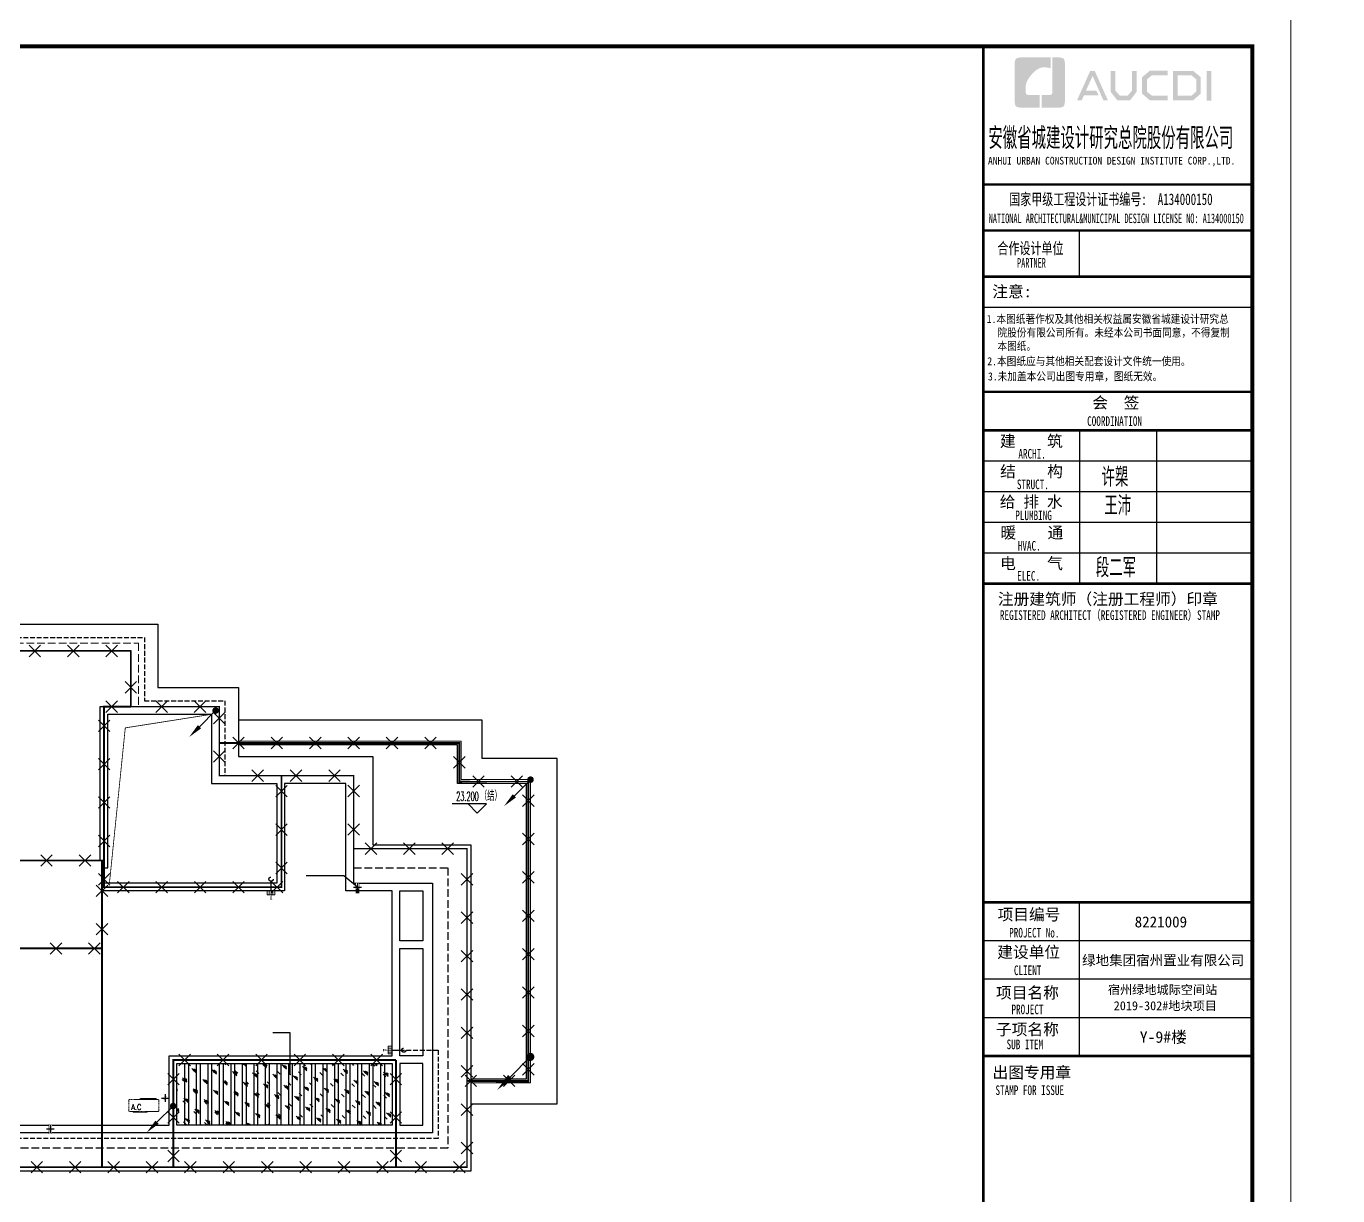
# Model space of a CAD drawing. Extents: x 2803505 to 5851001, y -1372902 to 24339.
# Drawn here: x 3377437 to 3411585, y -720197 to -689729 of the extents above; entities that cross this region are included whole.
import ezdxf
from ezdxf.xclip import XClip

# ---------------------------------------------------------------- set-up
doc = ezdxf.new("R2010")
doc.units = 0
doc.header["$LTSCALE"] = 1000
doc.header["$MEASUREMENT"] = 0
doc.header["$XCLIPFRAME"] = 2
for name, pattern in [('#P_--_20B1_001_t3$0$DASH', [0.35, 0.25, -0.1]), ('__DASH', [0.35, 0.25, -0.1]), ('DASH', [0.35, 0.25, -0.1]), ('DOTE', [2.4200000000000004, 2, -0.2, 0.02, -0.2])]:
    doc.linetypes.add(name, pattern=pattern)
doc.layers.get('0').update_dxf_attribs({"linetype": 'CONTINUOUS'})
for name, color, linetype in [('!!电气', 1, 'CONTINUOUS'), ('$RECOVER_210609100354-0', 7, 'CONTINUOUS'), ('DIM_ELEV', 3, 'CONTINUOUS'), ('DIM_LEAD', 3, 'CONTINUOUS'), ('LWIRE', 4, 'CONTINUOUS'), ('PUB_TITLE', 4, 'CONTINUOUS'), ('ROOF', 183, 'CONTINUOUS'), ('VPIPE-凝结', 150, 'CONTINUOUS'), ('VPIPE-雨水', 4, 'DASH'), ('WIRE-避雷', 4, 'CONTINUOUS'), ('保温', 6, 'CONTINUOUS'), ('图签文字', 4, 'CONTINUOUS'), ('机电标识类', 1, 'CONTINUOUS'), ('污水', 3, 'CONTINUOUS'), ('看线', 185, 'CONTINUOUS')]:
    doc.layers.add(name, color=color, linetype=linetype)
for name, color, linetype, lineweight in [('DOTE', 19, 'DOTE', 9), ('图框', 147, 'CONTINUOUS', 20), ('图签', 147, 'CONTINUOUS', 18), ('平面-分水线', 189, 'CONTINUOUS', 15), ('平面-栏杆', 56, 'CONTINUOUS', 15), ('平面-看线', 252, 'CONTINUOUS', 15), ('平面-空调预留孔', 252, 'CONTINUOUS', 15), ('空调', 76, 'CONTINUOUS', 13)]:
    doc.layers.add(name, color=color, linetype=linetype, lineweight=lineweight)
doc.styles.add('_TCH_DIM', font='SIMPLEX', dxfattribs={"bigfont": 'GBCBIG'})
doc.styles.add('HT', font='simhei.ttf')
doc.styles.get("Standard").update_dxf_attribs({"font": 'gbenor.shx', "bigfont": 'gbcbig.shx'})
doc.styles.add('宋体', font='', dxfattribs={"height": 4})
doc.styles.add('建筑图签-1', font='simhei.ttf', dxfattribs={"width": 0.7})
doc.styles.add('建筑图签-2', font='TXT.shx', dxfattribs={"width": 0.5, "bigfont": 'HZTXT.shx'})
doc.styles.get('宋体').set_extended_font_data('SimSun')

# ---------------------------------------------------------------- blocks, each defined once
blk = doc.blocks.new('A$C74D73064')
at = {"layer": 'DOTE', "color": 252}
blk.add_line((196116.043700602, 26519.29986870533), (-86385.24772744626, 26519.29986870522), dxfattribs=at)
blk = doc.blocks.new('A$C7F3A17C0')
ref = blk.add_blockref('A$C74D73064', (61886.2688948838, 6790.932014730526))
XClip(ref).set_block_clipping_path([(-52083.80424523528, 10173.634474907187), (1916.182622306107, 29673.634473730403)])
blk = doc.blocks.new('rtyryrtyeeretee')
at = {"layer": '平面-空调预留孔', "color": 252, "linetype": 'DASH', "ltscale": 0.1}
for p, q in [((669748.8674389471, 343882.007023841), (669748.8674389471, 343872.007023841)), ((670121.7031072036, 343872.007023841), (670121.7031072036, 343882.007023841)), ((669758.8674389471, 343862.007023841), (670111.7031072036, 343862.007023841))]:
    blk.add_line(p, q, dxfattribs=at)
blk.add_lwpolyline([(670352.8023801355, 344221.1163422599), (669932.984234771, 344221.1163422599), (669932.984234771, 344206.0022866031), (670352.8023801355, 344206.0022866031)], close=True, dxfattribs=at)
blk.add_lwpolyline([(670402.0143738759, 343882.0070238413), (669662.0143738759, 343882.007023841, -0.414213562373517), (669642.0143738759, 343902.007023841), (669642.0143738764, 344172.007023841, -0.414213562372746), (669662.0143738764, 344192.007023841), (670402.0143738755, 344192.007023841, -0.4142135623727947), (670422.0143738755, 344172.007023841), (670422.0143738759, 343902.0070238415, -0.4142135623733224)], format="xyb", close=True, dxfattribs=at)
for centre, start, end in [((669758.8674389471, 343872.007023841), 180, 270), ((670111.7031072036, 343872.007023841), 270, 0)]:
    blk.add_arc(centre, 10, start, end, dxfattribs=at)
at = {"layer": '平面-空调预留孔', "color": 252, "linetype": 'DASH', "ltscale": 0.1, "style": '_TCH_DIM', "width": 0.7058823529411765}
blk.add_text('A.C', height=146.88, dxfattribs=at).set_placement((669701.4101996182, 343921.6318135191))
blk = doc.blocks.new('DFSFSF')
at = {"layer": '平面-分水线'}
for p, q in [((697141.9143252881, 775567.7311356195), (697141.9143252881, 775667.5561356199)), ((697342.3369560526, 775667.5561356199), (697142.6869560517, 775667.5561356199)), ((697342.3369560526, 775567.7311356195), (697142.6869560517, 775567.7311356195)), ((697193.1069603423, 775567.7311356195), (697193.1069603423, 775667.5561356199)), ((697242.5119560522, 775567.7311356195), (697242.5119560522, 775667.5561356199)), ((697291.916951762, 775567.7311356195), (697291.916951762, 775667.5561356199)), ((697342.3369560526, 775667.5561356199), (697342.3369560526, 775567.7311356195)), ((697342.3369560526, 775567.7311356195), (697342.3369560526, 775667.5561356199))]:
    blk.add_line(p, q, dxfattribs=at)
blk = doc.blocks.new('DFGDGDGD')
at = {"layer": '平面-分水线', "const_width": 10}
blk.add_lwpolyline([(697267.5119560522, 775440.6606483405), (697242.5119560522, 775540.6606483405), (697217.5119560522, 775440.6606483405)], close=True, dxfattribs=at)
blk.add_blockref('DFSFSF', (0, 0))
blk = doc.blocks.new('GDGDGDRGDR')
at = {"linetype": '__DASH', "ltscale": 0.1}
blk.add_wipeout([(425935.0893827186, 371498.33181868016), (425734.9359355549, 371498.33181859215), (425734.9359352478, 371418.331818531), (425935.08938238653, 371418.3318185004)], dxfattribs=at).dxf.layer = '污水'
at = {"layer": '机电标识类', "color": 250, "linetype": 'DASH', "ltscale": 400}
for p, q in [((425834.8193114293, 371358.3318185735), (425834.8193114294, 371558.3318185735)), ((425935.0893824034, 371458.3318185734), (425734.9359355539, 371458.3318185735))]:
    blk.add_line(p, q, dxfattribs=at)
at = {"layer": '污水', "linetype": '__DASH', "ltscale": 0.1, "const_width": 10}
blk.add_lwpolyline([(425935.0893824034, 371498.3318185734), (425734.9359355539, 371498.3318185735), (425734.9359355539, 371418.3318185735), (425935.0893824033, 371418.3318185734)], close=True, dxfattribs=at)
blk = doc.blocks.new('GDGDFDS')
at = {"layer": '保温', "linetype": 'Continuous', "ltscale": 10}
h = blk.add_hatch(dxfattribs=at)
h.set_pattern_fill('玻璃1', color=132, scale=50, style=0)
h.set_pattern_definition([(45, (100, 20), (-244.9417890030201, 244.9417890030201), [112, -288]), (45, (148, 40), (-244.9417890030201, 244.9417890030201), [48, -352]), (45, (100, 40), (-244.9417890030201, 244.9417890030201), [80, -320]), (45, (124, 20), (268.7005768508881, -268.7005768508881), [100, -300]), (45, (100, 0), (-244.9417890030201, 244.9417890030201), [160, -240]), (45, (100, 60), (-244.9417890030201, 244.9417890030201), [40, -360])])
h.paths.add_polyline_path([(429816.6387731368, 209506.9320951914), (429816.6387731368, 211106.9481932656), (424216.5786592269, 211107.0174670814), (424216.5786592269, 209507.0013690073)])
at = {"layer": '保温', "color": 252, "linetype": 'Continuous', "ltscale": 10, "true_color": 0x939598}
for p, q in [((424416.5786451383, 211107.0174653204), (424416.5786733155, 209507.0013672462)), ((424516.5786451383, 211107.0174670815), (424516.5786733155, 209507.0013690073)), ((424716.5786451387, 211106.9979751434), (424716.5786733159, 209506.9818770693)), ((424816.5786451387, 211106.9979769045), (424816.5786733159, 209506.9818788304)), ((425016.5786451388, 211106.9914819399), (425016.578673316, 209506.9753838657)), ((425116.5786451388, 211106.991483701), (425116.578673316, 209506.9753856268)), ((425316.5786451389, 211106.9849887363), (425316.5786733161, 209506.9688906622)), ((425416.5786451389, 211106.9849904974), (425416.5786733161, 209506.9688924233)), ((425616.578645139, 211106.9784955328), (425616.5786733162, 209506.9623974587)), ((425716.578645139, 211106.9784972939), (425716.5786733162, 209506.9623992197)), ((425916.5786451384, 211107.0174917362), (425916.5786733156, 209507.0013936621)), ((426016.5786451384, 211107.0174934973), (426016.5786733156, 209507.0013954232)), ((426216.5786451393, 211106.9655091257), (426216.5786733165, 209506.9494110516)), ((426316.5786451393, 211106.9655108868), (426316.5786733165, 209506.9494128127)), ((426516.5786451394, 211106.9590159222), (426516.5786733166, 209506.942917848)), ((426616.5786451394, 211106.9590176833), (426616.5786733166, 209506.9429196091)), ((426816.5786451395, 211106.9525227187), (426816.5786733167, 209506.9364246445)), ((426916.5786451395, 211106.9525244797), (426916.5786733167, 209506.9364264056)), ((427116.5786451396, 211106.9460295151), (427116.5786733169, 209506.929931441)), ((427216.5786451396, 211106.9460312762), (427216.5786733169, 209506.929933202)), ((427416.5786451384, 211107.0175181521), (427416.5786733156, 209507.001420078)), ((427516.5786451384, 211107.0175199132), (427516.5786733156, 209507.0014218391)), ((427716.5786451399, 211106.933043108), (427716.5786733172, 209506.9169450339)), ((427816.5786451399, 211106.9330448691), (427816.5786733172, 209506.916946795)), ((428016.5786451385, 211107.0175287185), (428016.5786733157, 209507.0014306443)), ((428116.5786451385, 211107.0175304796), (428116.5786733157, 209507.0014324054)), ((428316.5786451402, 211106.920056701), (428316.5786733174, 209506.9039586268)), ((428416.5786451402, 211106.920058462), (428416.5786733174, 209506.9039603879)), ((428616.5786451384, 211107.0175392848), (428616.5786733156, 209507.0014412107)), ((428716.5786451384, 211107.0175410459), (428716.5786733156, 209507.0014429718)), ((428916.5786451403, 211106.9070702939), (428916.5786733176, 209506.8909722197)), ((429016.5786451403, 211106.9070720549), (429016.5786733176, 209506.8909739808)), ((429216.5786451405, 211106.9005770904), (429216.5786733177, 209506.8844790162)), ((429316.5786451405, 211106.9005788514), (429316.5786733177, 209506.8844807773)), ((429516.5786451406, 211106.8940838868), (429516.5786733178, 209506.8779858127)), ((429616.5786451406, 211106.8940856479), (429616.5786733178, 209506.8779875737))]:
    blk.add_line(p, q, dxfattribs=at)
blk = doc.blocks.new('A$C1F33016B')
at = {"layer": '$RECOVER_210609100354-0', "color": 252, "const_width": 8}
blk.add_lwpolyline([(38849.99999452196, 6999.9999988419), (36150.00000426173, 6999.9999988419), (36150.00000426173, 4699.999998799525), (38849.99999452196, 4699.999998799525)], close=True, dxfattribs=at)
at = {"color": 252, "const_width": 20}
blk.add_lwpolyline([(39041.42135833949, 6399.999994003912), (39453.92135829851, 10445.49999882374), (41700.00006082188, 10799.99999900162)], dxfattribs=at)
at = {"layer": 'DIM_ELEV', "color": 251}
for p, q in [((48858.46384417266, 8462.932664352003), (47966.21346077323, 8462.932664352003)), ((48618.46384417266, 8222.932664352003), (48378.46384417266, 8462.932664352003)), ((48618.46384417266, 8222.932664352003), (48858.46384417266, 8462.932664352003))]:
    blk.add_line(p, q, dxfattribs=at)
at = {"layer": 'DIM_LEAD', "color": 252}
for p, q in [((45144.57870209496, 6590.498643837404), (44166.07870209496, 6590.498643837404)), ((43748.49348537251, 2503.498643837404), (43297.07214064524, 2503.498643837404)), ((43748.49349053204, 1417.498842426809), (43748.49348537251, 2503.498643837404)), ((43748.49349053204, 1417.498842426809), (43748.49348537251, 2503.498643837404)), ((43748.49349053204, 1417.498842426809), (43748.49348537251, 2503.498643837404)), ((43748.49349053204, 1417.498842426809), (43748.49348537251, 2503.498643837404))]:
    blk.add_line(p, q, dxfattribs=at)
at = {"layer": 'DIM_LEAD', "color": 252, "const_width": 20}
blk.add_lwpolyline([(43748.49349057954, 1407.498842426809, 1), (43748.49349048454, 1427.498842426809, 1)], format="xyb", close=True, dxfattribs=at)
blk.add_lwpolyline([(43748.49349057954, 1407.498842426809, 1), (43748.49349048454, 1427.498842426809, 1)], format="xyb", close=True, dxfattribs=at)
blk.add_lwpolyline([(43748.49349057954, 1407.498842426809, 1), (43748.49349048454, 1427.498842426809, 1)], format="xyb", close=True, dxfattribs=at)
blk.add_lwpolyline([(43748.49349057954, 1407.498842426809, 1), (43748.49349048454, 1427.498842426809, 1)], format="xyb", close=True, dxfattribs=at)
at = {"layer": 'ROOF', "color": 252, "ltscale": 0.8}
for points in [[(27249.98847149499, 1900.000006468967), (27249.98863871954, 6899.999991594814), (29100.00004994497, 6899.999991710298), (29100.00004963577, 9699.999991236487), (32600.00004876032, 9699.999991323333), (32600.00004871562, 11499.99999907031), (34700.00106946845, 11499.99999892991), (34700.00106958486, 13150.00000285031), (40299.99904567283, 13149.9999984121), (40299.99904424231, 11499.9999989341), (42400.00006067008, 11499.9999990568), (42400.00006077252, 9699.99999118247), (45900.00006058626, 9699.999991131015), (45900.00018081442, 7400.001628744882), (46600.00018126238, 7400.001628465019)], [(39600.00006019697, 10999.9999990263), (39600.00006019697, 12449.99999882351), (35400.00005926006, 12449.99999882351), (35400.00005926006, 10999.9999990263), (36200.00005917531, 10999.9999990263), (36200.00006137043, 8400.27025674237), (34200.20408972166, 8400.270255054114), (34200.20408972166, 8999.999999580905), (29800.00005914178, 8999.999999580905), (29800.00005914178, 6199.999999793712), (27949.98863872234, 6199.999999749474), (27949.98863872234, 1900.068179056048), (34400.04295058083, 1899.931803827174), (34400.04240705445, 99.99999998975545), (40599.9575778814, 100.0000000107102), (40599.95812140778, 1899.939857619116), (46400.01147988439, 1900.062273277901), (46400.00056727789, 6199.99999175407), (45200.00005907286, 6199.999992233701), (45200.00006029941, 8999.99999114126), (43600.00006028265, 8999.99999120878), (43600.00006022304, 6199.999999791384), (38849.99999452196, 6199.999999791384)], [(38800.00006019697, 6999.9999988419), (38800.00006019697, 10999.9999990263), (39600.00006019697, 10999.9999990263)], [(38850.02252044249, 6799.996107412968), (39000.00006027427, 6799.995862165), (39000.00005986635, 10799.99999900162), (41700.00006082188, 10799.99999896553), (41700.0000607986, 8999.99879467301), (43400.00006035343, 8999.99879463669), (43400.00006029755, 6399.999992001802), (38850.00005673245, 6399.999997232575)], [(48450.00003846548, 649.9999970309436), (50699.99999928474, 649.9999896022491), (50699.9999994617, 9649.99395020958), (48749.99999763817, 9650.018115234096), (48749.9999975739, 10649.9999912614), (42400.00006071851, 10649.99999139784)], [(48450.00004991237, 1299.999996865634), (49899.99999929685, 1299.999991850462), (49899.99999944866, 9000.002676410135), (48099.99999768008, 9000.026841434184), (48099.99999761581, 9999.99999127537), (42400.00006075576, 9999.999991397839)], [(46600.00018126238, 7400.001628465019), (48449.98877907172, 7400.001627369784), (48450.00007808954, 2899.999998201616), (48450.00007808954, 2899.999998201616), (48450.00000764616, -1099.999999482883), (26550.00008945167, -1099.999999482883), (26550.00008389354, 99.99999419599771), (25000.0000571236, 99.99999852571636)], [(45400.00004702806, 7300.001595500857), (48350.00006422121, 7300.001635620371), (48350.00000940822, -999.9999994828831), (26650.00008898787, -999.9999994828831), (26650.00008343067, 199.9999939166009), (25000.000057403, 199.9999985257164)], [(45400.00004702806, 7300.001595500857), (45400.00005926751, 6399.999992154073), (47449.99999941699, 6400.000001535285), (47449.99999941699, -99.99999948288314), (27550.00007612817, -100.0000007869676), (27550.00007612817, 1899.999997639563), (27249.98863871954, 1899.999998943415)], [(46600.00005955249, 6199.999988187104), (47199.98555797525, 6199.999775056262), (47199.98994026892, 4899.99999251496), (46600.00005848892, 4900.000007299008), (46600.00005955249, 6199.999988187104)], [(47199.99061446823, 4700.000005535781), (47200.00005325861, 1899.999984931201), (46600.00005603395, 1900.000013988931), (46600.00005848892, 4699.999992142897), (47199.99061446823, 4700.000005535781)]]:
    blk.add_lwpolyline(points, dxfattribs=at)
at = {"layer": 'ROOF', "color": 252, "linetype": '__DASH', "ltscale": 0.8}
blk.add_lwpolyline([(45400.00005382765, 6799.999736199155), (47849.98901562393, 6800.00252925558), (47850.00001821294, -499.9999994828831), (27150.0000866726, -499.9999994828831), (27150.0000811154, 699.9999925198499), (25000.00005879998, 699.9999985257164)], dxfattribs=at)
at = {"layer": 'ROOF', "color": 252, "ltscale": 0.8}
for points in [[(40799.93324691989, 100.0000005171169), (40799.93324691989, 1699.87757561449), (46399.99343711976, 1700.016098590568), (46399.99342971016, 100.0000005171169)], [(47199.99343796819, 1699.999991441611), (46599.99343796819, 1699.999991441611), (46599.99343796819, 100.0000000004657), (47199.99343796819, 100.0000000004657)]]:
    blk.add_lwpolyline(points, close=True, dxfattribs=at)
at = {"layer": 'VPIPE-凝结', "color": 252}
for p, q in [((43250.01285656728, 6199.999999795575), (43250.01282322686, 6449.999906104757)), ((46400.01090591028, 2050.075069551356), (46650.01081221923, 2050.075036210474))]:
    blk.add_line(p, q, dxfattribs=at)
at = {"layer": 'VPIPE-雨水', "color": 252}
for centre in [(43250.05453278124, 6504.999890289502), (46705.01079640444, 2050.116745764622)]:
    blk.add_circle(centre, 55, dxfattribs=at)
at = {"layer": '平面-栏杆', "color": 251, "true_color": 0x636466}
for points in [[(48450.00004815124, 1199.999996865634), (49999.99999929499, 1199.999991504475), (49999.99999945052, 9100.001333917491), (48199.99999767356, 9100.025498942006), (48199.99999760929, 10099.99999127304), (42400.00006075017, 10099.99999139784)], [(48450.00004903134, 1249.999996865634), (49949.99999929592, 1249.999991677701), (49949.99999944959, 9050.002005163813), (48149.99999767728, 9050.026170188095), (48149.99999761209, 10049.99999127421), (42400.00006075203, 10049.99999139784)]]:
    blk.add_lwpolyline(points, dxfattribs=at)
at = {"layer": '平面-看线', "linetype": 'DASH', "ltscale": 0.8}
blk.add_lwpolyline([(27550.00007612817, 1899.999997639563), (27749.98863871954, 1899.999998943415), (27749.98863871954, 6399.999991626013), (29600.00005000085, 6399.999991741264), (29600.00004969072, 9199.999991248827), (33100.00004877243, 9199.99999133544), (33100.00004872773, 10999.99999903701), (35200.00106943399, 10999.99999889685), (35200.00106954947, 12650.00000245403), (39799.99904523976, 12649.99999880837), (39799.99904380925, 10999.99999890476), (41900.00006069802, 10999.9999990277), (41900.00006080046, 9199.999991189688), (45400.00006038696, 9199.999991138466), (45400.000059627, 7300.001595500857)], dxfattribs=at)
at = {"layer": '机电标识类', "color": 250, "linetype": 'DASH', "ltscale": 400}
for p, q in [((40399.95552081009, 799.991952399374), (40599.95552081009, 799.9917582281632)), ((40499.9554063729, 699.9920267959824), (40499.95566322142, 899.9918125957483))]:
    blk.add_line(p, q, dxfattribs=at)
at = {"layer": '看线', "color": 252, "linetype": '#P_--_20B1_001_t3$0$DASH', "ltscale": 0.5}
blk.add_lwpolyline([(32950.00004877243, 9199.999991331715), (32950.000048724, 11149.99999904679), (35050.00106944423, 11149.99999890663), (35050.00106956065, 12800.00000257278), (39949.99904536922, 12799.99999868963), (39949.9990439387, 11149.99999891361), (42050.00006068964, 11149.99999903631), (42050.00006079022, 9199.999991187593)], dxfattribs=at)
at = {"layer": '空调', "color": 1, "linetype": 'DASH', "const_width": 2}
blk.add_lwpolyline([(40549.95552081009, 799.9920326166321, -0.999999145628318), (40449.95552081009, 799.9919038566295, -0.9999991456387952), (40549.95552081009, 799.991806771257)], format="xyb", dxfattribs=at)
at = {"xscale": -1}
for name, p in [('DFGDGDGD', (740492.5248126197, -769467.5561358242)), ('GDGDFDS', (470616.5721406448, -209407.0013561628))]:
    blk.add_blockref(name, p, dxfattribs=at)
at = {"rotation": 270}
blk.add_blockref('DFGDGDGD', (-729267.5452297092, 699292.5870256035), dxfattribs=at)
at = {"color": 252}
blk.add_blockref('rtyryrtyeeretee', (-630093.5397857446, -343428.8808007177), dxfattribs=at)
at = {"layer": 'DIM_ELEV', "color": 7, "style": '_TCH_DIM'}
for s, height, width, p in [('23.200', 238, 0.4941176470588236, (48070.39930429775, 8543.012664352078)), ('（结）', 270.0709219858156, 0.7, (48686.39930429775, 8543.012664352078))]:
    blk.add_text(s, height=height, dxfattribs=dict(at, width=width)).set_placement(p)
at = {"xscale": -1, "rotation": 270.0000000002001}
for p in [(-325958.3317578183, -419534.8193129345), (-333958.3266229182, -425834.8172549459)]:
    blk.add_blockref('GDGDGDRGDR', p, dxfattribs=at)
at = {"layer": 'DIM_LEAD', "color": 252}
blk.add_line((45499.99485756829, 6299.997942011803), (45144.57870209496, 6590.498643837404), dxfattribs=at)
at = {"layer": 'DIM_LEAD', "color": 252, "const_width": 20}
for points in [[(45507.73757214844, 6293.669405773049, 1), (45492.25214298721, 6306.326478250325, 1)], [(37496.82968644239, -9.484153082594275, 1), (37503.1702984944, 9.484153083292767, 1)]]:
    blk.add_lwpolyline(points, format="xyb", close=True, dxfattribs=at)
at = {"layer": '看线', "color": 252, "linetype": '#P_--_20B1_001_t3$0$DASH', "ltscale": 0.5}
blk.add_lwpolyline([(46600.00005616527, 2049.998721837997), (47599.98901122157, 2050.001260124845), (47600.00002261624, -249.9999994828831), (27400.00008551404, -249.9999994828831), (27400.00007995777, 949.9999918215908), (25000.00005949847, 949.9999985257164)], dxfattribs=at)
blk = doc.blocks.new('$TelecSys$00000080')
for p, q in [((-0.7000000000007276, -0.7000000000007276), (0, 0)), ((0.1041666666678793, 0.1041666666660603), (0.1041666666678793, 0.1041666666660603)), ((-0.1041666666678793, -0.1041666666660603), (-0.1041666666678793, -0.1041666666660603))]:
    blk.add_line(p, q)
at = {"const_width": 0.1425}
blk.add_lwpolyline([(0.07125000000087311, 0, 1), (-0.07125000000087311, 0, 1)], format="xyb", close=True, dxfattribs=at)
blk.add_solid([(-0.6300000000010186, -0.7700000000004366), (-0.7700000000004366, -0.6299999999991996), (-1.150000000001455, -1.149999999999636)])
at = {"width": 0.8, "flags": 9}
blk.add_attdef('A', (0, 0), '', height=2e-05, rotation=180, dxfattribs=at)
blk = doc.blocks.new('$TelecSys$00000009')
for p, q in [((-0.5, 0.5), (0.5, -0.5)), ((0.5, 0.5), (-0.5, -0.5))]:
    blk.add_line(p, q)
blk = doc.blocks.new('院标1')
h = blk.add_hatch(color=150)
h.dxf.hatch_style = 1
h.set_gradient(color1=(33, 113, 253), color2=(33, 113, 253), tint=1, name='INVCURVED')
edge = h.paths.add_edge_path()
edge.add_spline(control_points=[(116372.9006213126, 648379.0025742948), (116378.7378886427, 648379.2628153446), (116381.5158105757, 648378.8361410631), (116390.5818825899, 648378.8361410631), (116390.5818825899, 648378.8361410631), (116390.5818825899, 648378.8361410631), (116616.0293115861, 648378.8361410631), (116616.0293115861, 648378.8361410631), (116616.0293115861, 648378.8361410631), (116616.0293115861, 648378.8361410631), (116616.0293115861, 648053.8555876653), (116616.0293115861, 648053.8555876653), (116616.0293115861, 648053.8555876653), (116616.0293115861, 648053.8555876653), (116108.105350393, 648053.8555876653), (116108.105350393, 648053.8555876653), (116108.105350393, 648053.8555876653), (116027.8361159938, 648053.8555876653), (115962.7123056344, 648111.1721664476), (115962.7123056344, 648199.2728408957), (115962.7123056344, 648199.2728408957), (115962.7123056344, 648199.2728408957), (115962.7123056344, 649214.6850108118), (115962.7123056344, 649214.6850108118), (115962.7123056344, 649214.6850108118), (115962.7123056344, 649295.0722615034), (116018.370604223, 649360.1052900997), (116108.105350393, 649360.1052900997), (116108.105350393, 649360.1052900997), (116108.105350393, 649360.1052900997), (116896.6871824661, 649360.1052900997), (116896.6871824661, 649360.1052900997), (116896.6871824661, 649360.1052900997), (116896.6871824661, 649360.1052900997), (116896.6871824661, 649080.1797254328), (116896.6871824661, 649080.1797254328), (116896.6871824661, 649080.1797254328), (116896.6871824661, 649080.1797254328), (116566.2234106177, 649140.4588157317), (116356.0121874289, 648859.1079773916), (116356.0121874289, 648859.1079773916), (116245.1373948324, 648719.2435419696), (116240.2896487121, 648545.3026589571), (116247.2284014249, 648465.708235659), (116247.2284014249, 648465.708235659), (116254.1792583724, 648386.1017081195), (116247.2284014249, 648465.708235659), (116247.2284014249, 648465.708235659), (116247.2284014249, 648465.708235659), (116247.2284014249, 648465.708235659), (116257.8347373425, 648373.9036652995), (116372.9006213126, 648379.0025742948)], knot_values=[0, 0, 0, 0, 0.07142857142857142, 0.07142857142857142, 0.07142857142857142, 0.1071428571428571, 0.1428571428571428, 0.1428571428571428, 0.1428571428571428, 0.1785714285714285, 0.2142857142857143, 0.2142857142857143, 0.2142857142857143, 0.25, 0.2857142857142857, 0.2857142857142857, 0.2857142857142857, 0.3214285714285714, 0.3571428571428572, 0.3571428571428572, 0.3571428571428572, 0.3928571428571428, 0.4285714285714285, 0.4285714285714285, 0.4285714285714285, 0.4642857142857143, 0.5, 0.5, 0.5, 0.5357142857142857, 0.5714285714285714, 0.5714285714285714, 0.5714285714285714, 0.6071428571428572, 0.6428571428571429, 0.6428571428571429, 0.6428571428571429, 0.6785714285714286, 0.7142857142857143, 0.7142857142857143, 0.7142857142857143, 0.75, 0.7857142857142857, 0.7857142857142857, 0.7857142857142857, 0.8214285714285714, 0.8571428571428571, 0.8571428571428571, 0.8571428571428571, 0.9285714285714286, 1, 1, 1, 1], degree=3, periodic=0)
h = blk.add_hatch(color=150)
h.dxf.hatch_style = 1
h.set_gradient(color1=(33, 113, 253), color2=(33, 113, 253), tint=1, name='INVCURVED')
edge = h.paths.add_edge_path()
edge.add_spline(control_points=[(117268.1328679732, 649214.6850108118), (117268.1328679732, 649214.6850108118), (117268.1328679732, 648199.2728408957), (117268.1328679732, 648199.2728408957), (117268.1328679732, 648199.2728408957), (117268.1328679732, 648114.1649385535), (117212.4715433248, 648053.8555876653), (117122.7277189753, 648053.8555876653), (117122.7277189753, 648053.8555876653), (117122.7277189753, 648053.8555876653), (116662.9574306789, 648053.8555876653), (116662.9574306789, 648053.8555876653), (116662.9574306789, 648053.8555876653), (116662.9574306789, 648053.8555876653), (116662.9574306789, 648378.8361410631), (116662.9574306789, 648378.8361410631), (116662.9574306789, 648378.8361410631), (116662.9574306789, 648378.8361410631), (116865.3281356438, 648378.8361410631), (116865.3281356438, 648378.8361410631), (116865.3281356438, 648378.8361410631), (116907.1906323904, 648378.8361410631), (116941.0734122108, 648412.809702649), (116941.0734122108, 648454.5723394576), (116941.0734122108, 648454.5723394576), (116941.0734122108, 648454.5723394576), (116941.0734122108, 649360.1052900997), (116941.0734122108, 649360.1052900997), (116941.0734122108, 649360.1052900997), (116941.0734122108, 649360.1052900997), (117122.7277189753, 649360.1052900997), (117122.7277189753, 649360.1052900997), (117122.7277189753, 649360.1052900997), (117204.4313052248, 649360.1052900997), (117268.1328679732, 649306.2474964692), (117268.1328679732, 649214.6850108118)], knot_values=[0, 0, 0, 0, 0.1, 0.1, 0.1, 0.15, 0.2, 0.2, 0.2, 0.25, 0.3, 0.3, 0.3, 0.35, 0.4, 0.4, 0.4, 0.45, 0.5, 0.5, 0.5, 0.55, 0.6, 0.6, 0.6, 0.6499999999999999, 0.7, 0.7, 0.7, 0.75, 0.8, 0.8, 0.8, 0.9, 1, 1, 1, 1], degree=3, periodic=0)
blk = doc.blocks.new('A$C33F37877')
at = {"layer": 'PUB_TITLE'}
h = blk.add_hatch(color=4, dxfattribs=at)
h.paths.add_polyline_path([(5808.408805004787, 56758.49471792334), (5934.038092072587, 56758.49471792334), (5934.038092072587, 55988.23153150023), (5808.408805004787, 55988.23153150023)])
h.paths.add_polyline_path([(5055.703814256471, 56641.85496155859), (5055.703814256471, 56115.87869950326), (5416.260846743826, 56115.87869950326), (5540.446104602423, 56222.5539726367), (5540.446104602423, 56541.17644170055), (5420.009946856648, 56641.8549612792)], flags=16)
h.paths.add_polyline_path([(4937.626064241398, 56759.93271150382), (4937.626064241398, 55997.80094955803), (5460.012495853938, 55997.80094955803), (5658.523854617495, 56168.3224252587), (5658.523854617495, 56596.37014224881), (5462.862978903111, 56759.93271150382)])
h.paths.add_polyline_path([(4794.756666132715, 56763.60758437531), (4794.756666132715, 56648.30506818125), (4387.642176273279, 56648.30506818125), (4254.837993164081, 56537.35586290003), (4254.837993164081, 56217.55834726372), (4387.642176273279, 56115.31084763573), (4796.934364344459, 56115.31084763573), (4796.934364344459, 55993.48451021814), (4333.212998839561, 55993.48451021814), (4130.744603042025, 56167.52353968786), (4130.744603042025, 56596.09483430849), (4328.862028590869, 56763.60758437531)])
h.paths.add_polyline_path([(3311.80170340091, 56761.8180811567), (3432.429366458673, 56761.8180811567), (3432.429366458673, 56251.16807098256), (3546.479672611225, 56119.67153285386), (3757.025912472513, 56119.67153285386), (3871.076218654402, 56251.16807098256), (3871.076218654402, 56761.8180811567), (3985.122098597698, 56761.8180811567), (3985.122098597698, 56213.91051362024), (3820.630635575857, 55996.94061131903), (3482.874949502293, 55996.94061131903), (3311.80170340091, 56216.10314684676)])
h.paths.add_polyline_path([(2779.987431863323, 56760.45628871524), (2896.976745383348, 56760.45628871524), (3238.924057943281, 55996.15155855881), (3123.262609173078, 55996.15155855881), (2841.808389917482, 56630.28467154817), (2666.689582418185, 56242.021447576), (2938.264487694018, 56242.021447576), (2998.832826623227, 56126.83200432674), (2617.841863287147, 56126.83200432674), (2559.229911774863, 55994.0719982771), (2436.141272679437, 55994.0719982771)])
for points, const_width in [([(0, 51400.33256887202), (7000, 51400.33256887202)], 70), ([(0, 50599.45042005624), (7000, 50599.45042005624)], 35)]:
    blk.add_lwpolyline(points, dxfattribs=dict(const_width=const_width))
at = {"layer": '图框'}
for p, q in [((0, 53800.33256887202), (7000, 53800.33256887202)), ((0, 53800.33256887202), (7000, 53800.33256887202)), ((0, 52600.33256887202), (7000, 52600.33256887202))]:
    blk.add_line(p, q, dxfattribs=at)
for points, const_width in [([(0, 0), (0, 57400.00000000023)], 70), ([(0, 53800.33256887202), (7000, 53800.33256887202)], 60), ([(0, 52600.33256887202), (7000, 52600.33256887202)], 60), ([(0, 52600.33256887202), (7000, 52600.33256887202)], 60), ([(2500, 52600.33256887202), (2500, 51400.33256887202)], 35), ([(0, 51400.33256887202), (7000, 51400.33256887202)], 60), ([(8.478483904153109, 48400.33256887202), (7008.478483904153, 48400.33256887202)], 60), ([(8.478483904153109, 47400.33256887202), (7008.478483904153, 47400.33256887202)], 70), ([(8.478483904153109, 47400.33256887202), (7008.478483904153, 47400.33256887202)], 70), ([(2508.478483904153, 47400.33256887202), (2508.478483904153, 43400.33256887202)], 35), ([(4508.478483904153, 47400.33256887202), (4508.478483904153, 43400.33256887202)], 35), ([(8.478483904153109, 46600.33256887202), (7008.478483904153, 46600.33256887202)], 35), ([(8.478483904153109, 45800.33256887202), (7008.478483904153, 45800.33256887202)], 35), ([(8.478483904153109, 45000.33256887202), (7008.478483904153, 45000.33256887202)], 35), ([(8.478483904153109, 44200.33256887202), (7008.478483904153, 44200.33256887202)], 35), ([(8.478483904153109, 43400.33256887202), (7008.478483904153, 43400.33256887202)], 70), ([(0, 35100.33256887202), (7000, 35100.33256887202)], 70), ([(0, 35100.33256887202), (7000, 35100.33256887202)], 70), ([(2500, 31100.33256887202), (2500, 35100.33256887202)], 35), ([(0, 34100.33256887202), (7000, 34100.33256887202)], 35), ([(0, 33100.33256887202), (7000, 33100.33256887202)], 35), ([(0, 32100.33256887202), (7000, 32100.33256887202)], 35), ([(7000, 31100.33256887202), (0, 31100.33256887202)], 70)]:
    blk.add_lwpolyline(points, dxfattribs=dict(at, const_width=const_width))
blk.add_blockref('院标1', (-115148.8230060614, -592249.0981050243))
at = {"layer": 'PUB_TITLE', "style": 'HT', "width": 0.88}
for s, p in [('1.本图纸著作权及其他相关权益属安徽省城建设计研究总', (85.69316818751395, 50193.39210356888)), ('院股份有限公司所有。未经本公司书面同意，不得复制', (365.0995841971599, 49839.02205272275)), ('本图纸。', (365.0995841971599, 49488.93826625356)), (' 2.本图纸应与其他相关配套设计文件统一使用。 ', (-25.1441888185218, 49092.25300272345)), ('3.未加盖本公司出图专用章，图纸无效。', (117.9267293475568, 48697.59705111361))]:
    blk.add_text(s, height=210, dxfattribs=at).set_placement(p)
at = {"layer": '图签', "color": 154, "style": '宋体'}
for s, height, p in [('8221009', 286.6809903610374, (3937.404859683476, 34447.82646055706)), ('绿地集团宿州置业有限公司', 258.0128913249337, (2568.182037209626, 33462.02560054814)), ('宿州绿地城际空间站', 232.2116021924403, (3237.857065881137, 32709.27949992847)), ('2019-302#地块项目', 232.2116021924403, (3391.692230174784, 32291.24582545017))]:
    blk.add_text(s, height=height, dxfattribs=at).set_placement(p)
at = {"layer": '图签文字', "color": 7, "style": '建筑图签-1'}
for s, height, width, p in [('安徽省城建设计研究总院股份有限公司', 500, 0.55, (128.0565128643066, 54777.10639546986)), ('国家甲级工程设计证书编号:  A134000150', 300, 0.7, (672.1538078603335, 53267.3716977475)), ('合作设计单位', 300, 0.7, (364.9267624574713, 51990.24227786565))]:
    blk.add_text(s, height=height, dxfattribs=dict(at, width=width)).set_placement(p)
at = {"layer": '图签文字', "linetype": 'Continuous', "style": '建筑图签-1', "width": 0.91}
blk.add_text('ANHUI URBAN CONSTRUCTION DESIGN INSTITUTE CORP.,LTD.', height=200, dxfattribs=at).set_placement((118.4636682751589, 54322.19692530471))
at = {"layer": '图签文字', "style": '建筑图签-1'}
for s, width, p in [('NATIONAL ARCHITECTURAL&MUNICIPAL DESIGN LICENSE NO: A134000150', 0.6, (136.7883957088925, 52794.63125478977)), ('PARTNER', 0.6, (874.7795081934892, 51633.63214883476)), ('COORDINATION', 0.7, (2699.667342965025, 47513.17003503162)), ('ARCHI.', 0.7, (909.457342508249, 46661.7978057838)), ('STRUCT.', 0.7, (869.8164960010909, 45864.88605860923)), ('PLUMBING', 0.7, (829.1740985349752, 45058.47718718532)), ('HVAC.', 0.7, (893.8227174156345, 44265.28509809915)), ('ELEC.', 0.7, (878.439749898389, 43480.44669140619)), ('REGISTERED ARCHITECT（REGISTERED ENGINEER）STAMP', 0.7, (428.8327846094035, 42458.70276487106)), ('PROJECT No.', 0.7, (669.6828131163493, 34185.13258260745, -1798.999999999767)), ('CLIENT', 0.7, (793.7695457465015, 33205.96790995158)), ('PROJECT', 0.7, (728.8992308736779, 32186.78676958138)), ('SUB ITEM', 0.7, (602.3728099134751, 31275.66441063199)), ('STAMP FOR ISSUE', 0.7, (312.708569013048, 30081.33146916714))]:
    blk.add_text(s, height=250, dxfattribs=dict(at, width=width)).set_placement(p)
at = {"layer": '图签文字', "color": 7, "style": '建筑图签-1'}
for s, p in [('注意:', (231.4146651648916, 50863.24202618189)), ('会  签', (2834.594679077622, 47967.55678657163)), ('建    筑', (429.6591504286043, 46966.80421271618)), ('结    构', (434.2944038310088, 46179.27147266571)), ('给 排 水', (425.0566292372532, 45385.3940972616)), ('暖    通', (443.285050552804, 44582.29371869285)), ('电    气', (433.4799904138781, 43782.12314482965)), ('注册建筑师（注册工程师）印章', (375.4918168443255, 42853.74615819799)), ('项目编号', (367.9459948972799, 34632.47329531517)), ('建设单位', (360.1689943023957, 33655.09159170918)), ('项目名称', (326.6037481501698, 32597.11428112804)), ('子项名称', (326.6037481501698, 31640.41777405841)), ('出图专用章', (235.8620601329021, 30518.07543767744))]:
    blk.add_text(s, height=300, dxfattribs=at).set_placement(p)
at = {"layer": '图签文字', "color": 1, "style": '建筑图签-2', "width": 0.7}
for s, p in [('许槊', (3074.562034338713, 45928.10209927149)), ('王沛', (3145.603717129678, 45187.14528457483)), ('段二军', (2923.814815634396, 43570.00740645779))]:
    blk.add_text(s, height=500, dxfattribs=at).set_placement(p)
at = {"layer": '图签文字', "color": 2, "style": '建筑图签-1'}
blk.add_text('Y-9#楼', height=300, dxfattribs=at).set_placement((4069.246099917451, 31441.39162423054))

msp = doc.modelspace()

# ---------------------------------------------------------------- linework, layer by layer
at = {"layer": '图框'}
msp.add_lwpolyline([(3410359.660867011, -689253.5751154525), (3494459.660867011, -689253.5751154525), (3494459.660867011, -748653.5751154525), (3410359.660867011, -748653.5751154525)], close=True, dxfattribs=at)

# ---------------------------------------------------------------- block references
at = {"layer": '!!电气'}
for name, p in [('A$C33F37877', (3402359.660867011, -747653.5751154528)), ('A$C7F3A17C0', (3244659.660867011, -747653.5751154526)), ('A$C1F33016B', (3340562.126758167, -718453.3751683424))]:
    msp.add_blockref(name, p, dxfattribs=at)

# ---------------------------------------------------------------- next in the draw order: linework, layer by layer
at = {"layer": 'WIRE-避雷', "color": 4}
for points, const_width in [([(3367212.126847154, -719453.3751678253), (3388912.126767575, -719453.3751678253), (3388912.126654696, -711153.373532722), (3385962.126805195, -711153.3735728415), (3385962.126818554, -709253.3751772039), (3382462.126818967, -709253.3751774032), (3382462.126818865, -707453.3751693147), (3380162.126818364, -707453.3751693147), (3380162.126818364, -706003.3751695189), (3375962.126817427, -706003.3751695189)], 35), ([(3382962.126818872, -708403.3751769445), (3382462.126818919, -708403.3751769732), (3388712.126755779, -708403.3751770682), (3388712.126755844, -709403.3489981543), (3390512.126757616, -709403.3731631786), (3390512.126757463, -717203.3751766647), (3388912.126782433, -717203.3783450981)], 50)]:
    msp.add_lwpolyline(points, dxfattribs=dict(at, const_width=const_width))
at = {"layer": 'WIRE-避雷', "const_width": 50}
for points in [[(3380162.126818364, -707453.3751693161), (3379464.975340535, -707453.3751693161), (3379464.975340535, -712157.7168333752), (3384084.103967263, -712157.7168333752), (3384084.103967305, -709253.3751771764)], [(3379464.975340535, -711462.861312567), (3376712.126762428, -711462.861312567), (3376712.126762428, -713753.3751695429), (3379412.126752689, -713753.3751695429), (3379412.126752689, -711453.3751695005)], [(3387061.378296885, -716659.6506717817), (3381270.079591501, -716659.6506717817), (3381270.079591501, -719453.3751678253)], [(3387061.378296885, -716659.6506717817), (3387061.378296885, -719453.3751678253)]]:
    msp.add_lwpolyline(points, dxfattribs=at)
at = {"layer": 'WIRE-避雷', "color": 4, "linetype": '__DASH', "const_width": 50}
msp.add_lwpolyline([(3379412.126752689, -713771.0255578845), (3379412.126752689, -719453.3751678253)], dxfattribs=at)
at = {"layer": '图框'}
msp.add_lwpolyline([(3326259.660867011, -689253.5751154525), (3410359.660867011, -689253.5751154525), (3410359.660867011, -748653.5751154525), (3326259.660867011, -748653.5751154525)], close=True, dxfattribs=at)
at = {"layer": '图框', "const_width": 100}
msp.add_lwpolyline([(3409359.660867011, -747653.5751154525), (3409359.660867011, -690253.5751154525), (3328759.660867011, -690253.5751154525), (3328759.660867011, -747653.5751154525)], close=True, dxfattribs=at)

# ---------------------------------------------------------------- next in the draw order: block references
at = {"layer": 'LWIRE', "color": 4, "xscale": 300, "yscale": 300, "zscale": 300}
for p, rotation in [((3377662.126818364, -706003.3751695189), 180), ((3378662.126818364, -706003.3751695189), 180), ((3379662.126818364, -706003.3751695189), 180), ((3380162.126818364, -706953.3751693147), 90), ((3380962.126818865, -707453.3751693147), 180), ((3381962.126818865, -707453.3751693147), 180), ((3382462.126818881, -707753.3751774032), 90.0000000032609), ((3382462.126818938, -708753.3751774032), 90.0000000032609), ((3383462.126818554, -709253.3751773462), 180.0000000032607), ((3384462.126818554, -709253.3751772891), 180.0000000032607), ((3385462.126818554, -709253.3751772323), 180.0000000032607), ((3385962.126815741, -709653.3735728415), 89.99999959715332), ((3385962.12680871, -710653.3735728415), 89.99999959715332), ((3386412.126654696, -711153.3735667218), 180.0000007792133), ((3387412.126654696, -711153.3735531219), 180.0000007792133), ((3388412.126654696, -711153.373539522), 180.0000007792133), ((3388912.126665574, -711953.3751678253), 90.00000077921617), ((3388912.126679175, -712953.3751678253), 90.00000077921617), ((3388912.126692775, -713953.3751678253), 90.00000077921617), ((3388912.126706375, -714953.3751678253), 90.00000077921617), ((3388912.126719975, -715953.3751678253), 90.00000077921617), ((3388912.126733575, -716953.3751678253), 90.00000077921617), ((3388912.126747175, -717953.3751678253), 90.00000077921617), ((3388912.126760775, -718953.3751678253), 90.00000077921617)]:
    msp.add_blockref('$TelecSys$00000009', p, dxfattribs=dict(at, rotation=rotation))
at = {"layer": 'LWIRE', "xscale": 300, "yscale": 300, "zscale": 300}
for p, rotation in [((3379662.126818364, -707453.3751693161), 180), ((3379464.975340535, -707953.3751693161), 270), ((3379464.975340535, -708953.3751693161), 270), ((3384084.103967299, -709657.7168333752), 89.99999999916403), ((3379464.975340535, -709953.3751693161), 270), ((3384084.103967285, -710657.7168333752), 89.99999999916403), ((3379464.975340535, -710953.3751693161), 270), ((3384084.103967271, -711657.7168333752), 89.99999999916403), ((3379464.975340535, -711953.3751693161), 270), ((3381561.378296885, -716659.6506717817), 180), ((3382561.378296885, -716659.6506717817), 180), ((3383561.378296885, -716659.6506717817), 180), ((3384561.378296885, -716659.6506717817), 180), ((3385561.378296885, -716659.6506717817), 180), ((3386561.378296885, -716659.6506717817), 180), ((3381270.079591501, -717159.6506717817), 270), ((3387061.378296885, -717159.6506717817), 270), ((3381270.079591501, -718159.6506717817), 270), ((3387061.378296885, -718159.6506717817), 270), ((3381270.079591501, -719159.6506717817), 270), ((3387061.378296885, -719159.6506717817), 270)]:
    msp.add_blockref('$TelecSys$00000009', p, dxfattribs=dict(at, rotation=rotation))
at = {"layer": 'LWIRE', "color": 2}
for name, p, xscale, yscale, zscale in [('$TelecSys$00000080', (3382368.808381232, -707557.2074266907), 600, 600, 600), ('$TelecSys$00000009', (3382962.126818919, -708403.3751769809), 300, 300, 300), ('$TelecSys$00000009', (3383962.126818919, -708403.375176996), 300, 300, 300), ('$TelecSys$00000009', (3384962.126818919, -708403.3751770111), 300, 300, 300), ('$TelecSys$00000009', (3385962.126818919, -708403.3751770263), 300, 300, 300), ('$TelecSys$00000009', (3386962.126818919, -708403.3751770414), 300, 300, 300), ('$TelecSys$00000009', (3387962.126818919, -708403.3751770568), 300, 300, 300), ('$TelecSys$00000080', (3390565.896072573, -709357.8127045659), 600, 600, 600), ('$TelecSys$00000080', (3381261.711619609, -717861.9453562724), 600, 600, 600)]:
    msp.add_blockref(name, p, dxfattribs=dict(at, xscale=xscale, yscale=yscale, zscale=zscale))
at = {"layer": 'LWIRE', "color": 2, "xscale": 300, "yscale": 300, "zscale": 300}
for p, rotation in [((3388712.126755811, -708903.3751770682), 270.000000003682), ((3389212.126755798, -709403.355710661), 359.9992308033879), ((3390212.126755708, -709403.3691356746), 359.9992308033879), ((3390512.126757606, -709903.3731631786), 269.9999999988712), ((3390512.126757587, -710903.3731631786), 269.9999999988712), ((3390512.126757567, -711903.3731631786), 269.9999999988712), ((3390512.126757548, -712903.3731631786), 269.9999999988712), ((3390512.126757528, -713903.3731631786), 269.9999999988712), ((3390512.126757509, -714903.3731631786), 269.9999999988712), ((3390512.126757489, -715903.3731631786), 269.9999999988712), ((3390512.12675747, -716903.3731631786), 269.9999999988712), ((3389012.126757464, -717203.37743747), 180.0000863563968), ((3390012.126757463, -717203.3759302665), 180.0000863563968)]:
    msp.add_blockref('$TelecSys$00000009', p, dxfattribs=dict(at, rotation=rotation))
at = {"layer": 'LWIRE', "color": 6, "xscale": 300, "yscale": 300, "zscale": 300}
for p, rotation in [((3377964.975340535, -711462.861312567), 180), ((3378964.975340535, -711462.861312567), 180), ((3379412.126752689, -712253.3751695429), 90), ((3379412.126752689, -713253.3751695429), 90)]:
    msp.add_blockref('$TelecSys$00000009', p, dxfattribs=dict(at, rotation=rotation))
at = {"layer": 'LWIRE', "xscale": 300, "yscale": 300, "zscale": 300}
for p in [(3379964.975340535, -712157.7168333752), (3380964.975340535, -712157.7168333752), (3381964.975340535, -712157.7168333752), (3382964.975340535, -712157.7168333752), (3383964.975340535, -712157.7168333752)]:
    msp.add_blockref('$TelecSys$00000009', p, dxfattribs=at)
at = {"layer": 'LWIRE', "color": 6, "xscale": 300, "yscale": 300, "zscale": 300}
for p in [(3378212.126762428, -713753.3751695429), (3379212.126762428, -713753.3751695429)]:
    msp.add_blockref('$TelecSys$00000009', p, dxfattribs=at)
at = {"layer": 'LWIRE', "color": 1, "xscale": 750, "yscale": 750, "zscale": 750}
msp.add_blockref('$TelecSys$00000080', (3390559.198161796, -716579.2862911196), dxfattribs=at)
at = {"layer": 'LWIRE', "color": 4, "xscale": 300, "yscale": 300, "zscale": 300}
for p in [(3377712.126847154, -719453.3751678253), (3378712.126847154, -719453.3751678253), (3379712.126847154, -719453.3751678253), (3380712.126847154, -719453.3751678253), (3381712.126847154, -719453.3751678253), (3382712.126847154, -719453.3751678253), (3383712.126847154, -719453.3751678253), (3384712.126847154, -719453.3751678253), (3385712.126847154, -719453.3751678253), (3386712.126847154, -719453.3751678253), (3387712.126847154, -719453.3751678253), (3388712.126847154, -719453.3751678253)]:
    msp.add_blockref('$TelecSys$00000009', p, dxfattribs=at)

doc.saveas('drawing.dxf')
